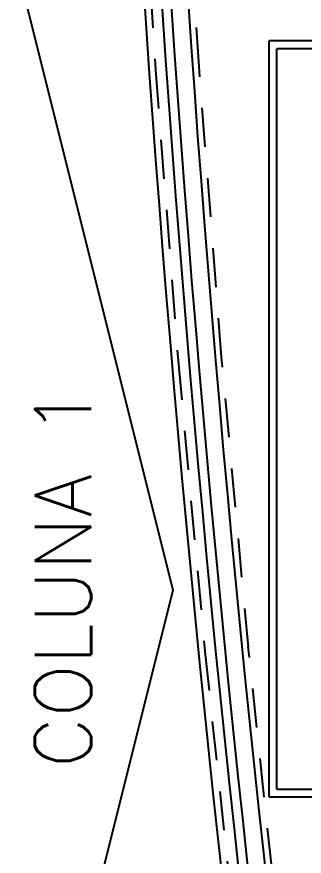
# Model space of a CAD drawing. Header units: millimetres. Extents: x 188.6 to 263.2, y 40.1 to 120.1.
# Drawn here: x 188.661 to 189.582, y 102.599 to 105.287 of the extents above; entities that cross this region are included whole.
import ezdxf

# ---------------------------------------------------------------- set-up
doc = ezdxf.new("R2010")
doc.units = ezdxf.units.MM
doc.linetypes.add('HIDDEN2', pattern=[0.1875, 0.125, -0.0625])
for name, color, linetype in [('ARQ', 8, 'Continuous'), ('ESTR-VIGAS', 11, 'HIDDEN2'), ('ESTRUTURA', 7, 'Continuous')]:
    doc.layers.add(name, color=color, linetype=linetype)
doc.styles.add('MC-ROMANS', font='romans')

# ---------------------------------------------------------------- blocks, each defined once
blk = doc.blocks.new('A$C1BFF5DEF')
at = {"layer": 'ARQ', "color": 8}
for p, q in [((-9.4197, -6.2651), (-9.4197, -3.8451)), ((-8.3497, -3.8451), (-9.4197, -3.8451)), ((-9.3947, -6.2401), (-9.3947, -3.8701)), ((-8.3247, -3.8701), (-9.3947, -3.8701)), ((-9.3947, -6.2401), (-9.2347, -6.2401)), ((-9.4197, -6.2651), (-8.3497, -6.2651))]:
    blk.add_line(p, q, dxfattribs=at)
blk.add_lwpolyline([(-10.228, -3.6033), (-9.728, -5.6033), (-10.228, -7.6033)], dxfattribs=at)
for radius, start, end in [(66.1415, 171.899467, 188.100485), (66.0865, 171.940842, 188.059109), (66.0565, 171.963438, 188.036513), (66.0015, 172.004914, 187.995038)]:
    blk.add_arc((56.1719, 0.735), radius, start, end, dxfattribs=at)
at = {"layer": 'ARQ', "color": 8, "insert": (-9.9898, -6.1724), "char_height": 0.18, "attachment_point": 7, "rotation": 90, "style": 'MC-ROMANS'}
blk.add_mtext('\\A1;COLUNA 1', dxfattribs=at)
blk = doc.blocks.new('COBERTURA_29-09-2016')
at = {"layer": 'ESTR-VIGAS'}
for points in [[(-17.6343, -1.5777), (-17.5749, -2.5096)], [(-17.4352, -2.5006), (-17.4946, -1.5688)], [(-17.5749, -2.5096), (-17.5749, -2.5105)], [(-17.5749, -2.5105), (-17.5023, -3.4415)], [(-17.3628, -3.4306), (-17.4353, -2.4997)], [(-17.4352, -2.5006), (-17.4353, -2.4997)], [(-17.2772, -4.3594), (-17.3628, -3.4296)], [(-17.3628, -3.4306), (-17.3628, -3.4296)], [(-17.5023, -3.4415), (-17.5023, -3.4425)], [(-17.5023, -3.4425), (-17.4166, -4.3723)], [(-17.4166, -4.3723), (-17.4165, -4.3733)], [(-17.4165, -4.3733), (-17.3176, -5.3018)], [(-17.1784, -5.287), (-17.2773, -4.3585)], [(-17.2772, -4.3594), (-17.2773, -4.3585)]]:
    blk.add_lwpolyline(points, dxfattribs=at)

msp = doc.modelspace()

# ---------------------------------------------------------------- block references
at = {"layer": 'ARQ'}
msp.add_blockref('A$C1BFF5DEF', (198.8891, 109.0543), dxfattribs=at)

# ---------------------------------------------------------------- next in the draw order: block references
at = {"layer": 'ESTRUTURA'}
msp.add_blockref('COBERTURA_29-09-2016', (206.6802, 107.6277), dxfattribs=at)

doc.saveas('drawing.dxf')
